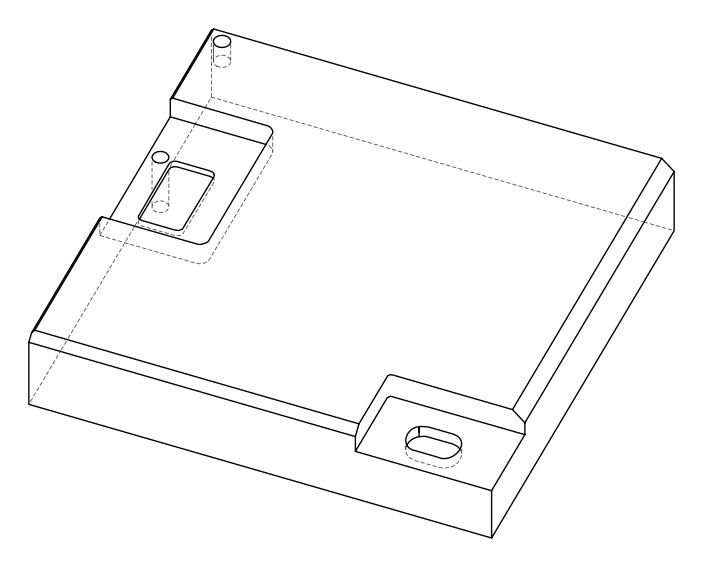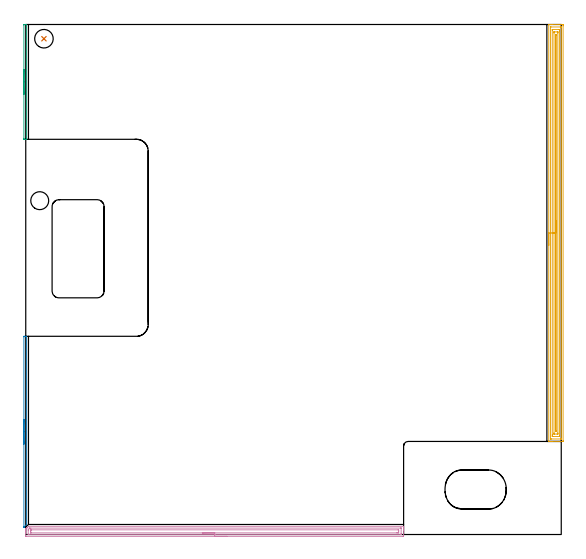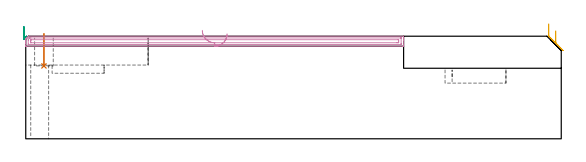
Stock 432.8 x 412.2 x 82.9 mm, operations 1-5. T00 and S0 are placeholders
(PLAN: 12 operations, 8 tool changes, 155.6 min)
(1 INDEXABLE_INSERT_DRILL_BLIND_HOLE_FROM_SOLID | STEP1POCKET | UGT0302_001 | 0.11 min | 4230 mm3)
(2 AREA_MILL | FG_CHAMFER_SURFACE | UGT0205_001 | 1.38 min | 383 mm3)
(3 AREA_MILL_1 | FG_CHAMFER_SURFACE_1 | UGT0205_001 | 0.89 min | 229 mm3)
(4 AREA_MILL_2 | FG_CHAMFER_SURFACE_2 | UGT0205_001 | 7.54 min | 10173 mm3)
(5 AREA_MILL_3 | FG_CHAMFER_SURFACE_3 | UGT0205_001 | 13.65 min | 23106 mm3)
(6 MILL_CORNER_NOTCH_RECTANGULAR | CORNER_NOTCH_RECTANGULAR | NXT0201_008 | Follow Part, ap 1.5, ae 75% | 91.79 min | 247494 mm3)
(7 MILL_RECTANGULAR_POCKET | POCKET_RECTANGULAR_STRAIGHT | NXT0201_013 | Follow Part, ap 2.5, ae 75% | 11.68 min | 98832 mm3)
(8 MILL_RECTANGULAR_POCKET_1 | POCKET_RECTANGULAR_STRAIGHT_1 | UGT0201_105 | Follow Part, ap 5.5, ae 75% | 0.81 min | 16519 mm3)
(9 MILL_SLOT | SLOT_PARTIAL_RECTANGULAR | UGT0201_008 | Follow Part, ap 4, ae 75% | 27.16 min | 288971 mm3)
(10 SPOT_DRILL | STEP1HOLE | NXT0321_9005460120000 | 0.04 min | 18 mm3)
(11 DRILL_THROUGH_HOLE_INTO_CENTER | STEP1HOLE | NXT0301_065 | 0.27 min | 4096 mm3)
(12 DRILL_TO_ENLARGE_THROUGH_HOLE | STEP1HOLE | NXT0301_106 | 0.27 min | 5708 mm3)
(TOOL UGT0302_001 | Indexable Insert Drill 15mm | D15 PA180 FL50 Z2)
(TOOL UGT0205_001 | Chamfer Mill 20 x 3 x 45 deg. | D20 FL50 Z2)
(TOOL NXT0201_008 | ENDMILL 6mm [2P460-0600-NA 1630] | D6 FL26 Z6)
(TOOL NXT0201_013 | ENDMILL 10mm | D10 FL30 Z4)
(TOOL UGT0201_105 | End Mill 22 mm | D22 FL25 Z2)
(TOOL UGT0201_008 | End Mill 16 mm | D16 FL32 Z4)
(TOOL NXT0321_9005460120000 | NC Spot Drill, 142deg, 12mm, Carbide, Uncoated | D12 PA142 FL30 Z2)
(TOOL NXT0301_065 | Carbide Drill 9.4mm [860.1-0940-075A1-MM 2214] | D9.4 PA140 FL98 Z2)
(TOOL NXT0301_106 | Carbide Drill 14.5mm [860.1-1450-073A1-MM 2214] | D14.5 PA140 FL83 Z2)
(OP 1 INDEXABLE_INSERT_DRILL_BLIND_HOLE_FROM_SOLID)
G17 G21 G94 G90
T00 M6
G54
G17 G0 G90 X14.7 Y400.7 S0 M3
G43 Z92.9 H0
G94 G81 G98 Z58.9 F250. R84.9
G80
M5
M2
(OP 2 AREA_MILL)
G17 G21 G94 G90
T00 M6
G54
G17 G0 G90 X-1.5 Y73.05 S1061 M3
G43 Z92.9 H0
Z90.7
G94 G1 Y73.088 Z89.828 F250.
Y73.202 Z88.964
Y73.391 Z88.112
Y73.653 Z87.28
Y73.987 Z86.474
Y74.39 Z85.7
Y74.858 Z84.964
Y75.39 Z84.272
Y75.979 Z83.629
Y76.622 Z83.04
Y77.314 Z82.508
Y78.05 Z82.04
Y78.824 Z81.637
Y79.63 Z81.303
Y80.462 Z81.041
Y81.314 Z80.852
Y82.178 Z80.738
Y83.05 Z80.7
Y159.744
X-1.497 Y160.069 Z80.703
X-1.493 Y160.185 Z80.704
X-1.491 Y160.196 Z80.705
X-1.266 Y160.197 Z80.93
X-0.755 Y160.2 Z81.444
X-0.233 Z81.966
X0.466 Z82.665
X0.564 Y160.198 Z82.763
X0.697 Y160.19 Z82.889
X0.7 Y160.069 Z82.9
Y8.257
X0.696 Y8.105 Z82.889
X0.653 Y8.056 Z82.849
X0.525 Y7.925 Z82.724
X-1.367 Y6.031 Z80.83
X-1.474 Y5.924 Z80.723
X-1.495 Y5.913 Z80.702
X-1.499 Y5.936 Z80.699
Y6.078
X-1.5 Y6.236 Z80.7
Y83.05
Y83.922 Z80.738
Y84.786 Z80.852
Y85.638 Z81.041
Y86.47 Z81.303
Y87.276 Z81.637
Y88.05 Z82.04
Y88.786 Z82.508
Y89.478 Z83.04
Y90.121 Z83.629
Y90.71 Z84.272
Y91.242 Z84.964
Y91.71 Z85.7
Y92.113 Z86.474
Y92.447 Z87.28
Y92.709 Z88.112
Y92.898 Z88.964
Y93.012 Z89.828
Y93.05 Z90.7
G0 Z92.9
M5
M2
(OP 3 AREA_MILL_1)
G17 G21 G94 G90
T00 M6
G54
G17 G0 G90 X-1.5 Y355.8 S1061 M3
G43 Z92.9 H0
Z90.7
G94 G1 Y355.838 Z89.828 F250.
Y355.952 Z88.964
Y356.141 Z88.112
Y356.403 Z87.28
Y356.737 Z86.474
Y357.14 Z85.7
Y357.608 Z84.964
Y358.14 Z84.272
Y358.729 Z83.629
Y359.372 Z83.04
Y360.064 Z82.508
Y360.8 Z82.04
Y361.574 Z81.637
Y362.38 Z81.303
Y363.212 Z81.041
Y364.064 Z80.852
Y364.928 Z80.738
Y365.8 Z80.7
Y411.75
X-1.499 Y412.075 Z80.701
X-1.494 Y412.193 Z80.702
X-1.492 Y412.197 Z80.705
X-1.266 Y412.198 Z80.93
X-0.78 Y412.2 Z81.419
X-0.02 Z82.179
X0.466 Z82.664
X0.571 Y412.198 Z82.769
X0.697 Y412.19 Z82.889
X0.7 Y412.075 Z82.9
Y319.525
X0.697 Y319.41 Z82.889
X0.661 Y319.406 Z82.854
X0.569 Y319.4 Z82.767
X-0.02 Z82.179
X-0.78 Z81.419
X-1.121 Z81.076
X-1.266 Y319.401 Z80.93
X-1.492 Y319.403 Z80.705
X-1.494 Y319.407 Z80.703
X-1.499 Y319.525 Z80.701
X-1.5 Y320.21 Z80.7
Y365.8
Y366.672 Z80.738
Y367.536 Z80.852
Y368.388 Z81.041
Y369.22 Z81.303
Y370.026 Z81.637
Y370.8 Z82.04
Y371.536 Z82.508
Y372.228 Z83.04
Y372.871 Z83.629
Y373.46 Z84.272
Y373.992 Z84.964
Y374.46 Z85.7
Y374.863 Z86.474
Y375.197 Z87.28
Y375.459 Z88.112
Y375.648 Z88.964
Y375.762 Z89.828
Y375.8 Z90.7
G0 Z92.9
M5
M2
(OP 4 AREA_MILL_2)
G17 G21 G94 G90
T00 M6
G54
G17 G0 G90 X162.7 Y-1.5 S1061 M3
G43 Z92.9 H0
Z84.8
G94 G1 X162.662 Z83.928 F250.
X162.548 Z83.064
X162.359 Z82.212
X162.097 Z81.38
X161.763 Z80.574
X161.36 Z79.8
X160.892 Z79.064
X160.36 Z78.372
X159.771 Z77.729
X159.128 Z77.14
X158.436 Z76.608
X157.7 Z76.14
X156.926 Z75.737
X156.12 Z75.403
X155.288 Z75.141
X154.437 Z74.952
X153.572 Z74.838
X152.7 Z74.8
X0.6
X0.094 Y-1.494 Z74.803
X0.008 Y-1.491 Z74.805
X0. Y-0.992 Z75.304
Y0.779 Z77.073
Y1.358 Z77.656
Y1.664 Z77.961
Y2.244 Z78.541
Y2.55 Z78.846
Y3.162 Z79.461
Y3.435 Z79.735
Y4.399 Z80.697
X0.006 Y4.406 Z80.705
X0.13 Y4.53 Z80.829
X0.214 Y4.616 Z80.912
X0.303 Y4.703 Z81.003
X0.423 Y4.823 Z81.123
X0.509 Y4.911 Z81.207
X0.6 Y5.001 Z81.3
X0.716 Y5.116 Z81.416
X0.805 Y5.206 Z81.503
X0.898 Y5.298 Z81.597
X1.009 Y5.409 Z81.709
X1.1 Y5.502 Z81.798
X1.195 Y5.595 Z81.895
X1.302 Y5.702 Z82.002
X1.395 Y5.797 Z82.093
X1.492 Y5.893 Z82.192
X2.134 Y6.535 Z82.833
X2.17 Y6.569 Z82.863
X2.205 Y6.598 Z82.885
X2.384 Y6.6 Z82.9
X305.246
X305.39 Y6.597 Z82.888
X305.393 Y6.579 Z82.87
X305.4 Y6.249 Z82.548
Y5.819 Z82.118
Y5.206 Z81.501
Y4.015 Z80.312
Y3.435 Z79.729
Y-0.702 Z75.595
X305.397 Y-0.992 Z75.305
X305.392 Y-1.492 Z74.806
X305.306 Y-1.494 Z74.803
X304.8 Y-1.5 Z74.8
X152.7
Y-0.086 Z76.214
X2.364
X2.164 Y-0.084 Z76.216
X2.064 Y-0.081 Z76.219
X2.021 Y-0.079 Z76.221
X2.01 Y-0.054 Z76.246
X2.006 Y0.042 Z76.342
X2.001 Y0.274 Z76.574
Y3.435 Z79.735
X2.004 Y3.813 Z80.113
X2.01 Y3.941 Z80.241
X2.088 Y4.026 Z80.326
X2.375 Y4.326 Z80.626
X2.822 Y4.772 Z81.072
X2.974 Y4.923 Z81.223
X3.096 Y5.044 Z81.344
X3.18 Y5.123 Z81.423
X3.229 Y5.167 Z81.467
X3.277 Y5.179 Z81.479
X3.301 Y5.182 Z81.482
X4.169 Y5.186 Z81.486
X303.037
X303.236 Y5.184 Z81.484
X303.336 Y5.181 Z81.481
X303.379 Y5.179 Z81.479
X303.39 Y5.154 Z81.454
X303.394 Y5.058 Z81.358
X303.399 Y4.826 Z81.126
X303.4 Y0.779 Z77.079
X303.398 Y0.399 Z76.699
X303.39 Y0.016 Z76.316
X303.387 Y-0.079 Z76.221
X303.342 Y-0.081 Z76.219
X303.233 Y-0.084 Z76.216
X303.016 Y-0.086 Z76.214
X302.995
X152.7
Y1.328 Z77.628
X4.507 Y1.329 Z77.629
X4.169 Y1.331 Z77.631
X4.056 Y1.333 Z77.633
X4.021 Y1.335 Z77.635
X4.01 Y1.347 Z77.647
X4.007 Y1.386 Z77.686
X4.002 Y1.497 Z77.797
X4.001 Y1.664 Z77.964
X4. Y1.832 Z78.132
Y2.55 Z78.85
X4.001 Y2.716 Z79.016
X4.01 Y3.435 Z79.735
X4.022 Y3.511 Z79.811
X4.055 Y3.548 Z79.848
X4.169 Y3.667 Z79.967
X4.247 Y3.739 Z80.039
X4.278 Y3.765 Z80.065
X4.308 Y3.766 Z80.066
X4.445 Y3.769 Z80.069
X4.723 Y3.771 Z80.071
X300.893
X301.231 Y3.769 Z80.069
X301.344 Y3.767 Z80.067
X301.379 Y3.765 Z80.065
X301.39 Y3.752 Z80.052
X301.393 Y3.714 Z80.014
X301.398 Y3.603 Z79.903
X301.4 Y3.435 Z79.735
Y3.268 Z79.568
Y2.383 Z78.683
X301.399 Y1.664 Z77.964
X301.397 Y1.5 Z77.8
X301.39 Y1.337 Z77.637
X301.231 Y1.335 Z77.635
X300.677 Y1.33 Z77.63
X300.339 Y1.329 Z77.629
X299.786 Y1.328 Z77.628
X152.7
X151.828 Z77.667
X150.964 Z77.78
X150.112 Z77.969
X149.28 Z78.232
X148.474 Z78.565
X147.7 Z78.968
X146.964 Z79.437
X146.272 Z79.968
X145.629 Z80.557
X145.04 Z81.201
X144.509 Z81.893
X144.04 Z82.628
X143.637 Z83.402
X143.303 Z84.208
X143.041 Z85.04
X142.852 Z85.892
X142.738 Z86.757
X142.7 Z87.628
G0 Z92.9
M5
M2
(OP 5 AREA_MILL_3)
G17 G21 G94 G90
T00 M6
G54
G17 G0 G90 X422.7 Y233.7 S1061 M3
G43 Z92.9 H0
G94 G1 Y233.738 Z92.028 F250.
Y233.852 Z91.163
Y234.041 Z90.312
Y234.303 Z89.48
Y234.637 Z88.674
Y235.04 Z87.9
Y235.509 Z87.164
Y236.04 Z86.472
Y236.629 Z85.829
Y237.272 Z85.24
Y237.964 Z84.708
Y238.7 Z84.24
Y239.474 Z83.837
Y240.28 Z83.503
Y241.112 Z83.241
Y241.964 Z83.052
Y242.829 Z82.938
Y243.7 Z82.9
Y412.033
X422.702 Y412.192 Z82.888
X422.719 Y412.2 Z82.872
X423.069 Z82.531
X423.417 Z82.183
X424.078 Z81.517
X425.293 Z80.304
X425.847 Z79.748
X433.2 Z72.398
X433.807 Y412.196 Z71.791
X434.292 Y412.191 Z71.306
X434.295 Y412.079 Z71.303
X434.299 Y411.587 Z71.301
X434.3 Y411.089 Z71.3
Y75.813
X434.296 Y75.414 Z71.302
X434.292 Y75.21 Z71.306
X434.084 Y75.2 Z71.514
X425.847 Z79.748
X425.293 Z80.304
X424.962 Z80.634
X424.408 Z81.188
X424.078 Z81.517
X423.417 Z82.183
X423.068 Z82.531
X422.719 Z82.872
X422.703 Y75.208 Z82.888
X422.7 Y75.367 Z82.9
Y243.7
X424.114 Z81.486
Y409.801
X424.115 Y410.015 Z81.485
X424.118 Y410.122 Z81.482
X424.121 Y410.173 Z81.479
X424.124 Y410.19 Z81.476
X424.172 Y410.192 Z81.428
X424.568 Y410.199 Z81.032
X432.038 Y410.2 Z73.562
X432.528 Y410.199 Z73.072
X432.764 Y410.194 Z72.836
X432.871 Y410.19 Z72.729
X432.884 Y409.839 Z72.716
X432.885 Y409.801 Z72.715
X432.886 Y77.599 Z72.714
X432.885 Y77.385 Z72.715
X432.882 Y77.279 Z72.718
X432.879 Y77.227 Z72.721
X432.876 Y77.21 Z72.724
X432.829 Y77.208 Z72.771
X432.432 Y77.201 Z73.168
X424.962 Y77.2 Z80.638
X424.472 Y77.202 Z81.128
X424.236 Y77.207 Z81.364
X424.129 Y77.21 Z81.471
X424.116 Y77.561 Z81.484
X424.115 Y77.599 Z81.485
X424.114 Y243.7 Z81.486
X425.528 Z80.072
X425.529 Y407.443 Z80.071
X425.531 Y408.015 Z80.069
X425.534 Y408.174 Z80.066
X425.535 Y408.187 Z80.065
X425.554 Y408.191 Z80.046
X425.602 Y408.196 Z79.998
X425.664 Y408.199 Z79.936
X430.97 Y408.2 Z74.63
X431.153 Y408.198 Z74.447
X431.337 Y408.194 Z74.263
X431.453 Y408.19 Z74.147
X431.464 Y408.12 Z74.136
X431.467 Y408.015 Z74.133
X431.47 Y407.695 Z74.13
X431.471 Y407.122 Z74.129
Y406.8
Y79.957
X431.469 Y79.385 Z74.131
X431.466 Y79.226 Z74.134
X431.465 Y79.214 Z74.135
X431.446 Y79.209 Z74.154
X431.398 Y79.204 Z74.202
X431.336 Y79.201 Z74.264
X426.03 Y79.2 Z79.57
X425.847 Y79.202 Z79.753
X425.663 Y79.206 Z79.937
X425.546 Y79.21 Z80.054
X425.535 Y79.28 Z80.065
X425.533 Y79.385 Z80.067
X425.53 Y79.705 Z80.07
X425.529 Y80.278 Z80.071
X425.528 Y80.6 Z80.072
Y243.7
X426.943 Z78.657
Y405.336
X426.944 Y406.014 Z78.656
X426.946 Y406.112 Z78.654
X426.95 Y406.17 Z78.65
X426.953 Y406.19 Z78.647
X426.974 Y406.192 Z78.626
X427.188 Y406.196 Z78.412
X427.616 Y406.2 Z77.984
X429.413 Z76.187
X429.819 Y406.197 Z75.781
X430.022 Y406.192 Z75.578
X430.044 Y406.19 Z75.556
X430.051 Y406.18 Z75.549
X430.054 Y406.144 Z75.546
X430.055 Y406.088 Z75.545
X430.057 Y405.549 Z75.543
Y405.336
Y82.065
X430.056 Y81.386 Z75.544
X430.054 Y81.288 Z75.546
X430.05 Y81.23 Z75.55
X430.047 Y81.21 Z75.553
X430.026 Y81.208 Z75.574
X429.812 Y81.204 Z75.788
X429.384 Y81.2 Z76.216
X427.587 Z78.013
X427.181 Y81.203 Z78.419
X426.978 Y81.208 Z78.622
X426.956 Y81.21 Z78.644
X426.949 Y81.22 Z78.651
X426.946 Y81.256 Z78.654
X426.945 Y81.312 Z78.655
X426.943 Y81.851 Z78.657
Y82.065
Y243.7
X428.357 Z77.243
X428.358 Y403.839 Z77.242
X428.363 Y404.127 Z77.237
X428.366 Y404.191 Z77.234
X428.38 Y404.195 Z77.22
X428.419 Y404.199 Z77.181
X428.5 Y404.2 Z77.1
X428.592 Y404.199 Z77.008
X428.619 Y404.196 Z76.981
X428.629 Y404.191 Z76.971
X428.636 Y404.173 Z76.964
X428.64 Y403.983 Z76.96
X428.643 Y403.694 Z76.957
Y403.55
X428.642 Y83.562 Z76.958
X428.637 Y83.273 Z76.963
X428.634 Y83.209 Z76.966
X428.62 Y83.205 Z76.98
X428.58 Y83.202 Z77.02
X428.5 Y83.2 Z77.1
X428.408 Y83.201 Z77.192
X428.381 Y83.204 Z77.219
X428.371 Y83.209 Z77.229
X428.364 Y83.227 Z77.236
X428.36 Y83.417 Z77.24
X428.357 Y83.706 Z77.243
Y83.851
Y243.7
Y244.572 Z77.281
Y245.437 Z77.395
Y246.288 Z77.584
Y247.12 Z77.846
Y247.926 Z78.18
Y248.7 Z78.583
Y249.436 Z79.052
Y250.128 Z79.583
Y250.771 Z80.172
Y251.361 Z80.815
Y251.892 Z81.507
Y252.36 Z82.243
Y252.763 Z83.017
Y253.097 Z83.823
Y253.359 Z84.655
Y253.548 Z85.507
Y253.662 Z86.372
Y253.7 Z87.243
G0 Z92.9
M5
M2
